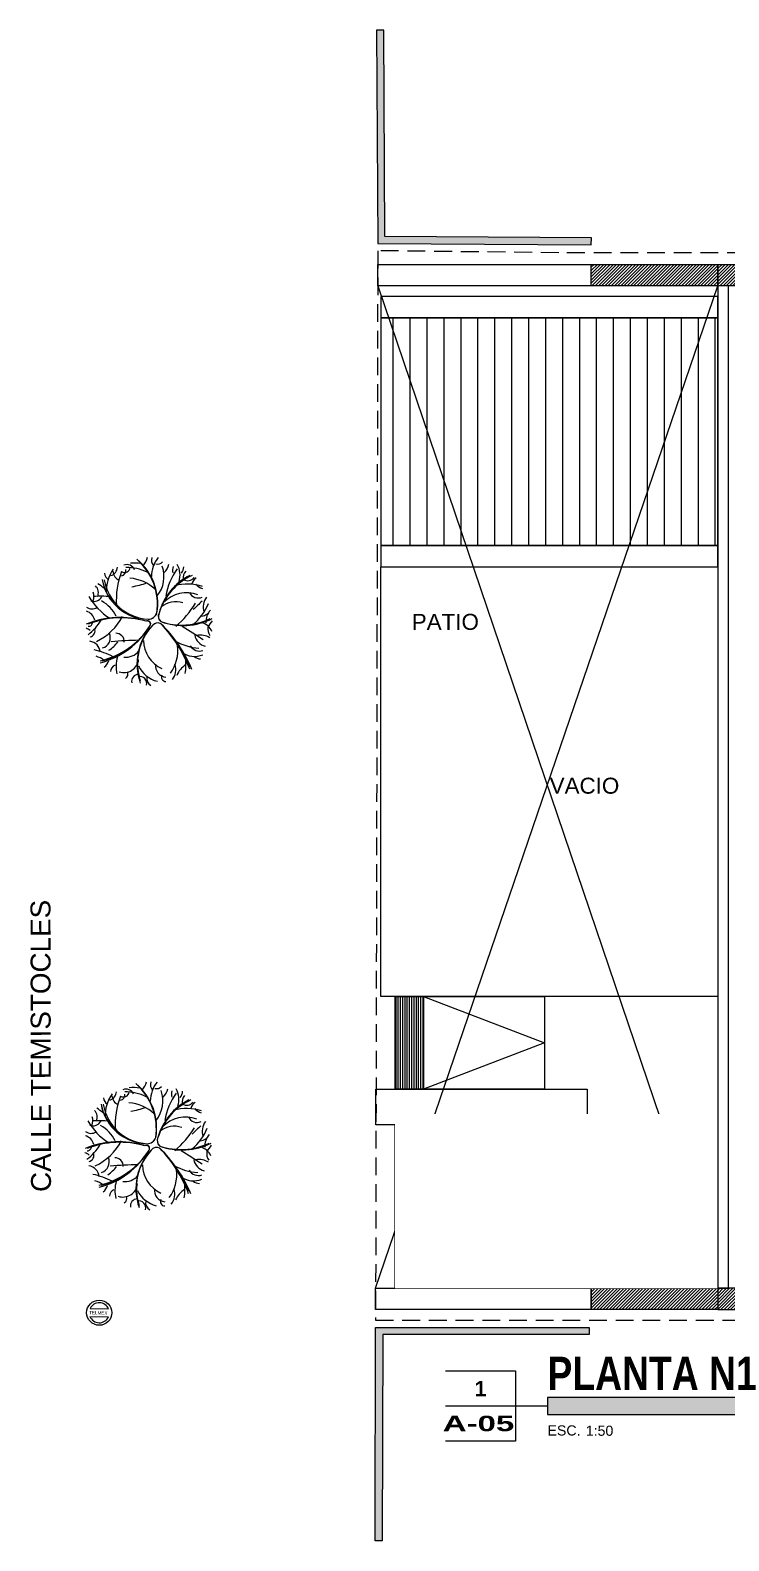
# Model space of a CAD drawing. Header units: millimetres. Extents: x -101 to 3415, y -52 to 1366.
# Drawn here: x 3.2 to 13.01, y 112.05 to 133.3 of the extents above; entities that cross this region are included whole.
import ezdxf
from ezdxf.enums import TextEntityAlignment as Align

# ---------------------------------------------------------------- set-up
doc = ezdxf.new("R2010")
doc.units = ezdxf.units.MM
doc.set_wipeout_variables(frame=1)
doc.linetypes.add('XR LINDERO N$0$A-100a LALA IRAPUATO nave equipo$0$HIDDEN', pattern=[0.375, 0.25, -0.125])
doc.layers.add('00_ARQ', color=8, linetype='Continuous')
doc.styles.add('prot4', font='swisseb.ttf', dxfattribs={"width": 0.56})
doc.styles.add('TÍTULO', font='arial.ttf', dxfattribs={"height": 0.19})
doc.styles.add('XR LINDERO N$0$MANOTEX1', font='MANOTEX1.shx')
doc.styles.add('XR LINDERO N$0$Standard', font='arial.ttf')
doc.styles.add('XR N1-N2$0$Standard', font='arial.ttf')
pattern_1 = [(45, (8.080342, 130.19525), (-0.02245064, 0.02245064), [])]

# ---------------------------------------------------------------- blocks, each defined once
blk = doc.blocks.new('TÍTULO PLANO')
blk.add_hatch(color=256).paths.add_polyline_path([(1.912, -0.158), (8.747, -0.158), (8.747, 0.158), (1.912, 0.158)])
for p, q in [((1.912, 0), (0, 0)), ((8.747, 0), (13.969, 0))]:
    blk.add_line(p, q)
blk.add_lwpolyline([(0, 0.658), (1.315, 0.658), (1.315, -0.658), (0, -0.658)])
blk.add_lwpolyline([(1.912, -0.158), (8.747, -0.158), (8.747, 0.158), (1.912, 0.158)], close=True)
at = {"style": 'TÍTULO'}
blk.add_text('ESC.', height=0.19, dxfattribs=at).set_placement((1.912, -0.553))
at = {"style": 'prot4', "width": 0.8}
blk.add_attdef('NOMBRE', (1.912, 0.299), '', height=0.45, dxfattribs=at)
at = {"style": 'prot4'}
blk.add_attdef('NUMERO', text='', height=0.289, dxfattribs=at).set_placement((0.658, 0.326), align=Align.MIDDLE_CENTER)
at = {"style": 'prot4', "width": 1.227796}
blk.add_attdef('CLAVE', text='', height=0.289, dxfattribs=at).set_placement((-0.048, -0.472), (1.289, -0.472), align=Align.FIT)
at = {"style": 'TÍTULO'}
blk.add_attdef('ESCALA', (2.63, -0.558), '', height=0.19, dxfattribs=at)
blk = doc.blocks.new('XR N1-N2$0$A$C26E901EB')
at = {"ltscale": 2}
h = blk.add_hatch(dxfattribs=at)
h.set_pattern_fill('LINE', color=256, scale=0.01, angle=90, style=0)
h.set_pattern_definition([(90, (439.59662, -560.538505), (-0.03175, 1e-17), [])])
h.paths.add_polyline_path([(-2.1, -1.3), (-2.1, 0), (-1.7, 0), (-1.7, -1.3)])
for points in [[(-2.1, -1.3), (-2.1, 0), (-1.7, 0), (-1.7, -1.3), (-2.1, -1.3)], [(0, 0), (0, -1.3), (-1.7, -1.3), (-1.7, 0)]]:
    blk.add_lwpolyline(points, close=True, dxfattribs=at)
blk.add_lwpolyline([(-1.7, 0), (0, -0.65), (-1.7, -1.3)], dxfattribs=at)
blk = doc.blocks.new('XR N1-N2$0$A$C153C7E87')
h = blk.add_hatch()
h.set_pattern_fill('ANSI31', color=256, scale=0.075, angle=45)
h.set_pattern_definition([(270, (-51.7103, 42.0149), (-0.238125, -1e-17), [])])
h.paths.add_polyline_path([(0.041, -4.143), (4.777, -4.143), (4.777, -0.943), (0.041, -0.943)])
for points in [[(0.041, -0.943), (4.777, -0.943), (4.777, -0.643), (0.041, -0.643)], [(0.041, -4.143), (4.777, -4.143), (4.777, -0.943), (0.041, -0.943)], [(0.041, -4.443), (4.777, -4.443), (4.777, -4.143), (0.041, -4.143)]]:
    blk.add_lwpolyline(points, close=True)
blk = doc.blocks.new('XR LINDERO N$0$ARBOL14')
for points in [[(0.083, 0.129, 0.251969), (-0.217, 0.879)], [(0.083, 0.129, 0.259843), (-0.217, 0.879)], [(0.083, 0.129, 0.259843), (-0.217, 0.879)], [(0.083, 0.129, 0.267717), (-0.217, 0.879)], [(-0.127, 0.789, 0.125984), (-0.067, 0.909)], [(-0.007, 0.909, 0.275591), (0.023, 0.789)], [(0.083, 0.909, 0.173228), (-0.007, 0.639)], [(-0.667, 0.669, 0.228346), (-0.607, 0.579)], [(-0.547, 0.729, 0.15748), (-0.637, 0.399)], [(-0.577, 0.639, 0.330709), (-0.487, 0.759)], [(-0.547, 0.699, 0.307087), (-0.457, 0.579)], [(-0.427, 0.699, 0.110236), (-0.487, 0.219)], [(-0.427, 0.699, 0.559055), (-0.307, 0.759)], [(-0.427, 0.639, 0.385827), (-0.367, 0.729)], [(-0.247, 0.729, 0.433071), (-0.397, 0.789)], [(-0.067, 0.699, 0.110236), (-0.367, 0.759)], [(-0.157, 0.819, 0.03937), (-0.307, 0.819)], [(0.053, 0.819, 0.314961), (0.143, 0.849)], [(0.083, 0.369, 0.251969), (0.143, 0.789)], [(0.563, 0.669, 0.212598), (0.113, 0.129)], [(0.533, 0.669, 0.204724), (0.113, 0.129)], [(0.533, 0.669, 0.212598), (0.113, 0.129)], [(0.533, 0.669, 0.212598), (0.113, 0.129)], [(0.173, 0.699, 0.173228), (0.233, 0.819)], [(0.353, 0.759, 0.11811), (0.203, 0.369)], [(0.293, 0.789, 0.11811), (0.293, 0.699)], [(0.383, 0.579, 0.204724), (0.353, 0.819)], [(0.413, 0.699, 0.165354), (0.443, 0.789)], [(0.473, 0.729, 0.244094), (0.443, 0.609, 0.377953), (0.593, 0.639)], [(0.623, 0.639, 0.15748), (0.563, 0.549)], [(-0.757, 0.339, 0.314961), (-0.787, 0.489)], [(-0.667, 0.459, 0.031496), (-0.757, 0.519)], [(-0.697, 0.579, 0.354331), (-0.037, 0.039)], [(-0.697, 0.579, 0.354331), (-0.037, 0.039)], [(-0.697, 0.579, 0.362205), (-0.037, 0.039)], [(-0.667, 0.579, 0.354331), (-0.037, 0.039)], [(0.053, 0.459, 0.173228), (-0.307, 0.609)], [(-0.277, 0.489, 0.031496), (-0.067, 0.549)], [(0.713, 0.519, 0.141732), (0.323, 0.519)], [(0.533, 0.429, 0.417323), (0.713, 0.369)], [(0.623, 0.549, 0.173228), (0.713, 0.489)], [(-0.877, 0.339, 0.125984), (-0.577, 0.039)], [(-0.847, 0.279, 0.393701), (-0.697, 0.339)], [(-0.817, 0.279, 0.173228), (-0.817, 0.399)], [(-0.577, 0.339, 0.055118), (-0.817, 0.339)], [(-0.487, 0.069, 0.149606), (-0.697, 0.279)], [(0.443, 0.279, 0.259843), (0.143, 0.219)], [(0.653, 0.399, 0.299213), (0.173, 0.279)], [(0.353, -0.051, 0.07874), (0.623, 0.279)], [(0.713, 0.309, 0.023622), (0.593, 0.189)], [(0.593, -0.021, 0.125984), (0.803, 0.279)], [(0.773, 0.369, 0.228346), (0.743, 0.159)], [(-0.907, 0.189, 0.330709), (-0.757, 0.189)], [(-0.787, 0.009, 0.275591), (-0.907, 0.129)], [(-0.067, 0.009, 0.173228), (-0.907, -0.051)], [(-0.067, 0.009, 0.173228), (-0.907, -0.051)], [(-0.067, 0.009, 0.173228), (-0.907, -0.051)], [(-0.067, 0.009, 0.165354), (-0.877, -0.051)], [(-0.877, -0.201, 0.102362), (-0.697, 0.009)], [(-0.757, -0.291, 0.15748), (-0.397, 0.069)], [(-0.007, -0.051, 0.779528), (-0.067, 0.009)], [(-0.007, -0.051, 0.795276), (-0.067, 0.009)], [(-0.007, -0.051, 0.724409), (-0.067, 0.009)], [(-0.007, -0.051, 0.740157), (-0.067, 0.009)], [(-0.037, 0.039, 0.314961), (0.083, 0.129)], [(-0.037, 0.039, 0.322835), (0.083, 0.129)], [(-0.037, 0.039, 0.322835), (0.083, 0.129)], [(-0.037, 0.039, 0.330709), (0.083, 0.129)], [(0.113, 0.129, 0.354331), (0.143, 0.009)], [(0.113, 0.129, 0.362205), (0.143, 0.009)], [(0.113, 0.129, 0.362205), (0.143, 0.009)], [(0.113, 0.129, 0.370079), (0.143, 0.009)], [(0.143, 0.009, 0.204724), (0.863, 0.069)], [(0.143, 0.009, 0.204724), (0.863, 0.069)], [(0.143, 0.009, 0.19685), (0.833, 0.069)], [(0.143, 0.009, 0.204724), (0.833, 0.069)], [(0.713, 0.099, 0.244094), (0.833, 0.189, 0.188976), (0.773, 0.009)], [(0.863, -0.111, 0.23622), (0.713, 0.009)], [(0.863, 0.039, 0.015748), (0.803, -0.051, 0.173228), (0.833, -0.171)], [(-0.847, -0.141, 0.11811), (-0.907, -0.111)], [(-0.877, -0.081, 0.456693), (-0.817, -0.021)], [(-0.847, -0.231, 0.464567), (-0.787, -0.111)], [(-0.697, -0.591, 0.19685), (-0.007, -0.051)], [(-0.697, -0.561, 0.19685), (-0.007, -0.051)], [(-0.697, -0.561, 0.19685), (-0.007, -0.051)], [(-0.667, -0.561, 0.19685), (-0.007, -0.051)], [(-0.667, -0.381, 0.448819), (-0.577, -0.171)], [(-0.367, -0.291, 0.456693), (-0.487, -0.171)], [(0.023, -0.051, 0.283465), (-0.127, -0.861)], [(0.023, -0.051, 0.283465), (-0.127, -0.861)], [(0.023, -0.051, 0.283465), (-0.127, -0.861)], [(0.023, -0.051, 0.275591), (-0.127, -0.831)], [(0.143, -0.021, 0.401575), (0.023, -0.051)], [(0.143, -0.021, 0.401575), (0.023, -0.051)], [(0.143, -0.021, 0.385827), (0.023, -0.051)], [(0.143, -0.021, 0.393701), (0.023, -0.051)], [(0.593, -0.651, 0.102362), (0.143, -0.021)], [(0.563, -0.651, 0.102362), (0.143, -0.021)], [(0.563, -0.621, 0.102362), (0.143, -0.021)], [(0.563, -0.621, 0.102362), (0.143, -0.021)], [(0.743, -0.231, 0.007874), (0.443, -0.051)], [(0.623, -0.171, 0.291339), (0.773, -0.321)], [(0.833, -0.201, 0.181102), (0.653, -0.171)], [(-0.697, -0.441, 0.338583), (-0.847, -0.291)], [(-0.517, -0.501, 0.062992), (-0.787, -0.411)], [(-0.577, -0.411, 0.07874), (-0.457, -0.291)], [(-0.157, -0.261, 0.023622), (-0.547, -0.291)], [(-0.367, -0.501, 0.259843), (-0.157, -0.411)], [(-0.097, -0.261, 0.283465), (0.173, -0.651)], [(0.293, -0.711, 0.19685), (0.383, -0.321)], [(0.353, -0.261, 0.102362), (0.683, -0.351)], [(0.443, -0.411, 0.267717), (0.743, -0.441)], [(0.563, -0.321, 0.354331), (0.743, -0.381)], [(-0.637, -0.561, 0.133858), (-0.757, -0.501)], [(-0.637, -0.651, 0.149606), (-0.577, -0.561)], [(-0.487, -0.621, 0.314961), (-0.547, -0.711)], [(-0.457, -0.501, 0.133858), (-0.457, -0.741)], [(-0.427, -0.711, 0.472441), (-0.157, -0.531)], [(-0.157, -0.621, 0.220472), (0.113, -0.831)], [(0.083, -0.591, 0.433071), (0.233, -0.771)], [(0.323, -0.801, 0.275591), (0.353, -0.591)], [(0.503, -0.591, 0.141732), (0.383, -0.741)], [(0.503, -0.711, 0.062992), (0.503, -0.501)], [(0.623, -0.471, 0.15748), (0.713, -0.501)], [(-0.337, -0.801, 0.362205), (-0.307, -0.711)], [(-0.157, -0.741, 0.472441), (-0.247, -0.861)], [(-0.037, -0.891, 0.559055), (-0.157, -0.771)], [(-0.037, -0.771, 0.314961), (0.023, -0.891)], [(0.173, -0.741, 0.527559), (0.233, -0.831)]]:
    blk.add_lwpolyline(points, format="xyb")
blk = doc.blocks.new('XR LINDERO N$0$PTE')
for p, q in [((689.57, 376.05), (692.17, 376.05)), ((689.58, 377.18), (692.16, 377.18))]:
    blk.add_line(p, q)
blk.add_circle((690.87, 376.61), 1.77)
for start, end in [(203.0274, 336.9726), (24.0185, 155.9815)]:
    blk.add_arc((690.87, 376.61), 1.41, start, end)
at = {"style": 'XR LINDERO N$0$MANOTEX1'}
blk.add_text('TELMEX', height=0.461, dxfattribs=at).set_placement((689.47, 376.36))

msp = doc.modelspace()

# ---------------------------------------------------------------- hatches: boundary and pattern name
at = {"layer": '00_ARQ'}
for points in [[(8.063, 133.295), (8.08, 130.295), (11.08, 130.277), (11.082, 130.377), (8.179, 130.395), (8.163, 133.296)], [(8.043, 112.055), (8.049, 115.055), (11.05, 115.056), (11.052, 114.956), (8.149, 114.955), (8.143, 112.055)]]:
    msp.add_hatch(color=256, dxfattribs=at).paths.add_polyline_path(points)
h = msp.add_hatch(dxfattribs=at)
h.set_pattern_fill('ANSI31', color=8, scale=0.01)
h.set_pattern_definition(pattern_1)
h.paths.add_polyline_path([(12.857, 129.702), (11.08, 129.702), (11.08, 130.002), (12.857, 130.002)])
h = msp.add_hatch(dxfattribs=at)
h.set_pattern_fill('ANSI31', color=8, scale=0.01)
h.set_pattern_definition(pattern_1)
h.paths.add_polyline_path([(12.857, 130.002), (33.467, 130.002), (33.467, 129.702), (12.857, 129.702)])
h = msp.add_hatch(dxfattribs=at)
h.set_pattern_fill('ANSI31', color=8, scale=0.01)
h.set_pattern_definition(pattern_1)
h.paths.add_polyline_path([(12.857, 115.305), (11.08, 115.305), (11.08, 115.605), (12.857, 115.605)])
h = msp.add_hatch(dxfattribs=at)
h.set_pattern_fill('ANSI31', color=8, scale=0.01)
h.set_pattern_definition(pattern_1)
h.paths.add_polyline_path([(33.467, 115.605), (12.857, 115.605), (12.857, 115.305), (33.467, 115.305)])

# ---------------------------------------------------------------- linework, layer by layer
for p, q in [((8.05, 115.605), (12.857, 129.702)), ((8.08, 129.702), (12.857, 115.605))]:
    msp.add_line(p, q, dxfattribs=at)
at = {"layer": '00_ARQ', "elevation": -0.362}
msp.add_lwpolyline([(8.063, 133.295), (8.08, 130.295), (11.08, 130.277), (11.082, 130.377), (8.179, 130.395), (8.163, 133.296)], close=True, dxfattribs=at)
at = {"layer": '00_ARQ', "ltscale": 2}
for points in [[(11.08, 129.702), (8.079, 129.702), (8.08, 130.002), (11.08, 130.002)], [(8.323, 115.605), (8.323, 117.906)], [(8.623, 115.605), (8.623, 117.906)], [(8.923, 115.605), (8.923, 117.906)], [(9.223, 115.605), (9.223, 117.906)], [(9.523, 115.605), (9.523, 117.906)], [(9.823, 115.605), (9.823, 117.906)], [(10.123, 115.605), (10.123, 117.906)], [(10.423, 115.605), (10.423, 117.906)], [(10.723, 115.605), (10.723, 117.906)], [(11.023, 115.605), (11.023, 117.906)]]:
    msp.add_lwpolyline(points, dxfattribs=at)
at = {"layer": '00_ARQ'}
for points in [[(12.857, 129.702), (11.08, 129.702), (11.08, 130.002), (12.857, 130.002)], [(12.857, 130.002), (33.467, 130.002), (33.467, 129.702), (12.857, 129.702)], [(12.857, 115.305), (11.08, 115.305), (11.08, 115.605), (12.857, 115.605)], [(33.467, 115.605), (12.857, 115.605), (12.857, 115.305), (33.467, 115.305)], [(8.043, 112.055), (8.049, 115.055), (11.05, 115.056), (11.052, 114.956), (8.149, 114.955), (8.143, 112.055)]]:
    msp.add_lwpolyline(points, close=True, dxfattribs=at)
at = {"layer": '00_ARQ', "ltscale": 2}
for points in [[(12.857, 119.706), (8.122, 119.706), (8.122, 125.752), (12.857, 125.752)], [(8.055, 117.906), (8.055, 118.406), (11.023, 118.406), (11.023, 117.906)], [(11.08, 115.305), (8.05, 115.305), (8.05, 115.605), (11.08, 115.605)]]:
    msp.add_lwpolyline(points, close=True, dxfattribs=at)

# ---------------------------------------------------------------- block references
at = {"layer": '00_ARQ', "color": 8}
msp.add_blockref('XR N1-N2$0$A$C153C7E87', (8.08, 130.195), dxfattribs=at)
at = {"layer": '00_ARQ', "rotation": 358.5859610154029}
for p in [(4.891, 124.974, -1.387), (4.876, 117.599, -1.482)]:
    msp.add_blockref('XR LINDERO N$0$ARBOL14', p, dxfattribs=at)
at = {"layer": '00_ARQ', "ltscale": 2}
msp.add_blockref('XR N1-N2$0$A$C26E901EB', (10.423, 119.706), dxfattribs=at)
at = {"layer": '00_ARQ', "xscale": 0.1000000000000091, "yscale": 0.1000000000000091, "zscale": 0.1000000000000091, "rotation": 358.5859610153998}
msp.add_blockref('XR LINDERO N$0$PTE', (-65.828, 79.317, -1.43), dxfattribs=at)
at = {"layer": '00_ARQ'}
ref = msp.add_blockref('TÍTULO PLANO', (9.03, 113.95), dxfattribs=dict(at, xscale=0.75, yscale=0.75, zscale=0.75))
ref.add_attrib('ESCALA', '1:50', (11.002, 113.531), dxfattribs={"layer": '0', "height": 0.1425, "style": 'TÍTULO'})
ref.add_attrib('NOMBRE', 'PLANTA N1', (10.464, 114.174), dxfattribs={"layer": '0', "height": 0.4688, "style": 'prot4', "width": 0.8})
ref.add_attrib('CLAVE', 'A-05', dxfattribs={"layer": '0', "height": 0.217, "style": 'prot4', "width": 1.227796}).set_placement((8.993, 113.596), (9.997, 113.596), align=Align.FIT)
ref.add_attrib('NUMERO', '1', dxfattribs={"layer": '0', "height": 0.217, "style": 'prot4'}).set_placement((9.523, 114.194), align=Align.MIDDLE_CENTER)

# ---------------------------------------------------------------- texts
at = {"layer": '00_ARQ', "color": 8, "style": 'XR LINDERO N$0$Standard'}
msp.add_text('CALLE TEMISTOCLES', height=0.28, rotation=90.1017, dxfattribs=at).set_placement((3.489, 116.96, -1130.497))
at = {"layer": '00_ARQ', "char_height": 0.225, "style": 'XR N1-N2$0$Standard'}
for s, insert, attachment_point in [('PATIO', (8.558, 124.861), 7), ('VACIO', (10.984, 122.671), 5)]:
    msp.add_mtext_dynamic_manual_height_columns(s, width=2.35208, gutter_width=12.5, heights=[0], dxfattribs=dict(at, insert=insert, attachment_point=attachment_point))
at = {"layer": '00_ARQ', "ltscale": 2, "char_height": 0.1125, "attachment_point": 1, "style": 'XR N1-N2$0$Standard'}
for s, insert in [('01', (8.378, 117.866)), ('02', (8.678, 117.866)), ('03', (8.978, 117.866)), ('04', (9.278, 117.866)), ('05', (9.578, 117.866)), ('06', (9.878, 117.866)), ('07', (10.178, 117.866)), ('08', (10.478, 117.866)), ('09', (10.778, 117.866)), ('10', (11.078, 117.866))]:
    msp.add_mtext_dynamic_manual_height_columns(s, width=0.21412, gutter_width=12.5, heights=[0], dxfattribs=dict(at, insert=insert))

# ---------------------------------------------------------------- next in the draw order: wipeouts: each hides what was drawn before it
msp.add_wipeout([(12.857, 118.056), (8.323, 118.056), (8.323, 115.605), (12.857, 115.605)]).dxf.layer = '00_ARQ'

# ---------------------------------------------------------------- next in the draw order: linework, layer by layer
at = {"layer": '00_ARQ', "linetype": 'XR LINDERO N$0$A-100a LALA IRAPUATO nave equipo$0$HIDDEN'}
msp.add_lwpolyline([(8.049, 115.155), (14.845, 115.157), (27.802, 115.157), (38.814, 115.155), (38.78, 121.539), (38.771, 130.152), (27.385, 130.16), (18.113, 130.164), (10.623, 130.166), (8.08, 130.195), (8.049, 115.155)], dxfattribs=at)
at = {"layer": '00_ARQ', "linetype": 'Continuous'}
msp.add_lwpolyline([(12.857, 129.702), (12.857, 115.605), (13.007, 115.605), (13.007, 129.702)], close=True, dxfattribs=at)

doc.saveas('drawing.dxf')
